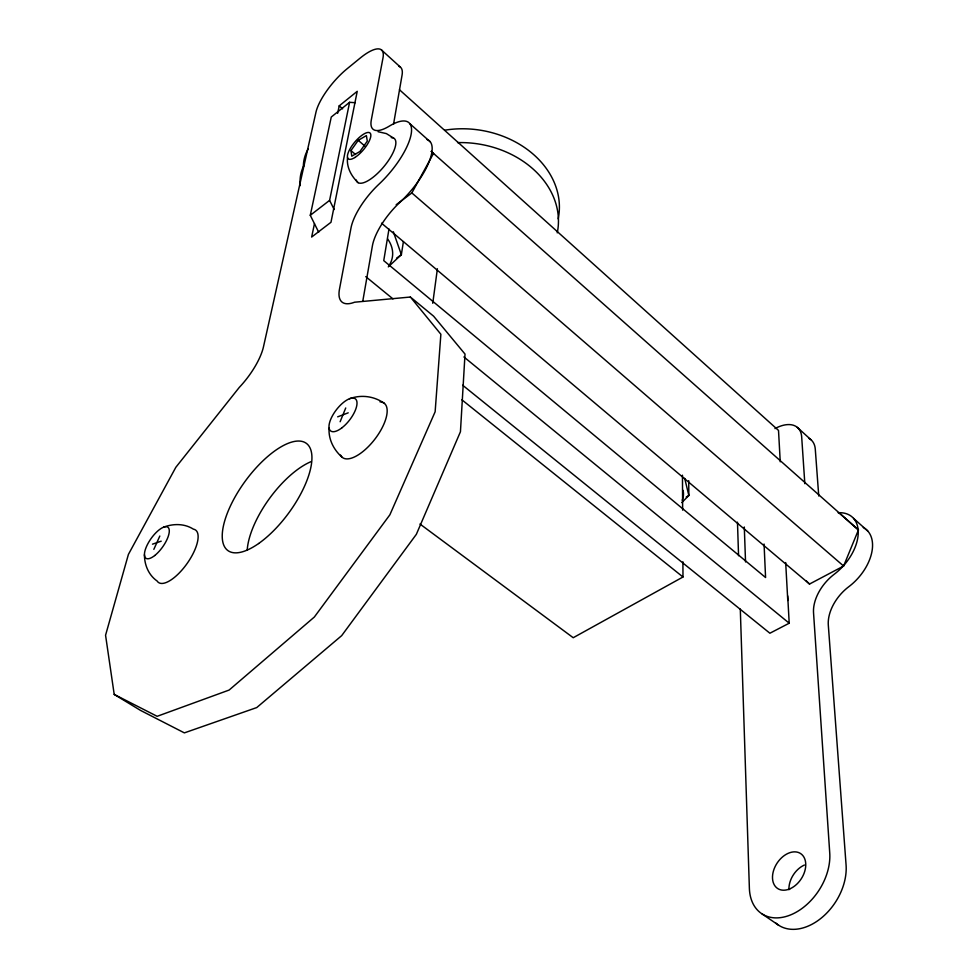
<?xml version="1.0" encoding="UTF-8"?>
<svg xmlns="http://www.w3.org/2000/svg" width="978" height="978" viewBox="0 0 978 978"><rect width="100%" height="100%" fill="white"/><g stroke="black" fill="none" stroke-linecap="round" stroke-linejoin="round"><path stroke-width="1.47" d="M432.753 303.29L437.398 268.754M403.413 241.578L401.359 254.671L388.278 266.872M388.987 229.023L383.743 260.637L765.578 577.521L764.062 544.049M362.789 301.163L372.41 245.808A44.328 16.822 -50.2 0 1 400.063 202.189A49.792 18.142 -49.9 0 0 427.019 139.536M393.547 124.169L402.056 75.184A39.193 13.044 -49.6 0 0 398.755 66.272M334.17 209.524L329.598 200.368L349.598 102.299L355.197 102.727M314.476 223.632L311.652 237.055L330.98 222.287L357.227 91.333L339.207 105.868L337.642 113.314M318.681 232.202L310.283 215.294L331.261 117.042L349.598 102.299M340.136 421.738L345.723 407.973M381.53 223.18L809.527 584.049L843.611 566.042L858.439 529.954L431.31 151.468M153.839 549.355L159.817 536.03M396.176 204.732L411.848 192.947L433.523 153.363L431.249 151.358M350.955 150.575L358.241 140.331L366.395 135.587L367.288 141.138L359.953 151.48L351.774 156.187L350.955 150.575L355.552 154.524M681.776 502.606L688.842 495.491L688.72 480.687M310.283 215.294L329.598 200.368M396.542 258.204L401.359 254.671L393.339 231.737M686.25 496.995L688.842 495.491L684.686 478.328M682.901 561.8L682.986 576.996L573.218 637.717L419.965 524.025M787.693 595.883L789.209 623.206L769.894 633.231L462.643 385.21M337.679 416.836L348.217 412.826M152.482 544.171L161.211 541.176M163.827 527.093C173.461 523.462 184.561 523.499 193.412 529.159A32.115 12.421 -54.8 0 1 187.336 563.181A32.115 12.421 -54.8 0 1 157.128 581.018C148.595 575.088 144.414 564.893 144.438 554.709M349.476 398.743C361.2 394.391 374.244 396.139 384.44 403.437M410.381 297.031L354.562 302.214A46.259 17.628 -50.8 0 1 339.476 289.195L350.992 227.996A44.682 16.406 -50.2 0 1 379.012 184.145A50.171 17.677 -50 0 0 411.163 134.145A50.171 17.677 -50 0 0 389.232 126.174A41.968 14.328 -49.4 0 1 371.298 120.025L382.985 57.922A39.475 12.69 -49.7 0 0 360.21 58.057L346.97 68.876A39.242 12.58 -49.8 0 0 315.955 112.262L263.485 346.774A43.973 15.88 -52.6 0 1 239.28 387.41L175.844 467.288L128.411 554.404L105.563 635.248L114.206 694.417L140.49 710.383L184.365 732.877L256.737 707.571L341.689 635.627L416.347 534.33L460.442 431.738L465.015 354.073L433.609 316.187L410.381 297.031L440.87 334.268L435.137 411.775L389.867 514.819L314.341 617.032L229.109 690.065L157.14 716.312L114.206 694.417M378.095 131.737L386.371 133.595L393.572 138.069M762.033 913.892L778.696 925.274M461.909 399.831L682.986 576.996M365.76 276.627L392.96 298.889M463.914 356.958L789.209 623.206M411.848 192.947L843.611 566.042M358.241 140.331L365.1 146.272M339.207 105.868L342.606 108.827M839.173 512.924L858.439 529.954M409.855 123.693L430.32 141.908M853.574 518.401L867.804 531.054M399.476 89.756L778.512 430.418L780.248 461.799M381.396 49.89L400.32 67.066M797.327 427.386L810.86 439.672M806.3 580.871L809.527 584.049M341.884 457.019C333.742 449.868 328.29 439.134 329.085 428.132M358.119 182.678C351.31 176.15 346.395 167.25 347.52 157.556M818.757 496.029L815.285 449.208A33.166 19.169 -47.8 0 0 808.757 438.278M804.833 483.707L801.679 436.897A33.362 19.01 -47.9 0 0 774.955 428.608M785.676 562.546L787.779 600.48M744.295 526.995L745.542 561.959M737.473 522.154L738.561 555.712M740.297 609.111L749.38 888.305A50.575 34.866 -56.7 0 0 791.74 914.43A50.575 34.866 -56.7 0 0 829.747 853.097L813.537 612.79A37.005 23.57 -48.9 0 1 834.258 574.233A41.822 25.746 -48.4 0 0 858.183 534.343A41.822 25.746 -48.4 0 0 838.109 512.729M682.461 475.186L682.644 510.137M863.256 527.484A41.565 25.929 -48.4 0 1 848.806 586.702A36.761 23.729 -48.9 0 0 828.305 625.076L846.08 865.029A50.22 35.061 -56.9 0 1 821.471 917.914A50.22 35.061 -56.9 0 1 775.566 922.877M788.953 889.711A20.758 14.487 -56.9 0 1 804.454 865.017M391.249 137.617A28.57 10.061 -50 0 1 384.122 166.346A28.57 10.061 -50 0 1 356.261 180.038M303.351 166.761A55.147 43.924 13.9 0 1 308.363 148.644M300.283 185.624A55.636 44.01 13.7 0 1 304.39 164.561M247.226 549.868A65.844 27.604 -53.9 0 1 311.09 461.628M380.002 401.848A34.23 14.511 -52.4 0 1 375.674 438.107A34.23 14.511 -52.4 0 1 340.527 455.1M457.582 142.617A92.066 73.093 8.4 0 1 557.252 232.862M444.782 130.196A91.309 72.971 8.5 0 1 558.193 218.852M387.63 238.938A35.624 27.421 12.2 0 1 389.097 265.454M683.047 490.345A31.492 21.956 0.6 0 1 682.204 500.296M790.163 888.709A20.905 14.401 -56.7 0 0 802.987 855.75A20.905 14.401 -56.7 0 0 774.234 868.635A20.905 14.401 -56.7 0 0 790.163 888.709M154.72 555.528A19.01 7.152 -54.7 0 0 168.546 527.937A19.01 7.152 -54.7 0 0 147.336 544.734A19.01 7.152 -54.7 0 0 154.72 555.528M354.928 157.47A16.895 5.782 -50 0 0 370.711 134.145A16.895 5.782 -50 0 0 351.75 146.089A16.895 5.782 -50 0 0 354.928 157.47M258.644 543.511A66.443 26.956 -53.8 0 0 309.464 446.86A66.443 26.956 -53.8 0 0 233.131 500.504A66.443 26.956 -53.8 0 0 258.644 543.511M342.153 427.643A20.269 8.362 -52.4 0 0 355.527 398.975A20.269 8.362 -52.4 0 0 331.285 418.046A20.269 8.362 -52.4 0 0 342.153 427.643"/></g></svg>
